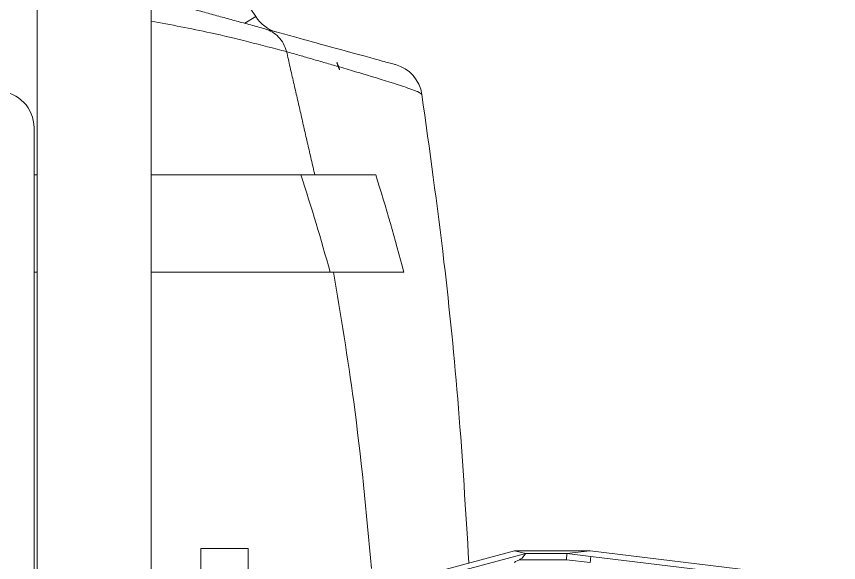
# Model space of a CAD drawing. Extents: x 12.1 to 108.7, y 1 to 80.4.
# Drawn here: x 105.33 to 106.685, y 33.091 to 33.991 of the extents above; entities that cross this region are included whole.
import ezdxf

# ---------------------------------------------------------------- set-up
doc = ezdxf.new("R2010")
doc.units = 0
doc.header["$MEASUREMENT"] = 0
doc.linetypes.add('SLD-Solid', pattern=[0])
doc.layers.add('OBJECT', color=7, linetype='CONTINUOUS')

msp = doc.modelspace()

# ---------------------------------------------------------------- linework, layer by layer
at = {"layer": 'OBJECT', "linetype": 'SLD-Solid', "lineweight": 15}
for p, q in [((105.3641, 40.196), (105.3641, 31.8434)), ((105.5521, 40.196), (105.5521, 31.8434)), ((105.7245, 33.991), (105.7066, 33.9797)), ((105.359, 33.8078), (105.359, 32.6769)), ((105.6338, 32.4011), (105.6338, 33.1144)), ((105.7118, 32.4011), (105.7118, 33.1144)), ((105.8674, 33.026), (106.1696, 33.1061)), ((105.8855, 33.0397), (106.151, 33.1109)), ((106.1511, 33.1108), (105.8855, 33.0397)), ((106.151, 33.1109), (106.276, 33.1109)), ((106.151, 33.1109), (106.151, 33.1109)), ((106.1512, 33.1108), (106.1511, 33.1108)), ((106.1512, 33.1108), (106.1698, 33.1062)), ((106.2756, 33.1108), (106.1512, 33.1108)), ((106.1696, 33.1061), (106.1698, 33.1062)), ((106.1698, 33.1062), (106.2375, 33.1062)), ((106.2368, 33.0962), (106.2374, 33.1062)), ((106.2375, 33.1062), (106.2374, 33.1062)), ((106.2374, 33.1062), (106.2769, 33.1014)), ((106.2375, 33.1062), (106.2756, 33.1108)), ((106.2761, 33.1109), (106.2756, 33.1108)), ((106.276, 33.1109), (106.2761, 33.1109)), ((106.5646, 33.0754), (106.2761, 33.1109)), ((106.2769, 33.1014), (106.6855, 33.0523)), ((106.2368, 33.0962), (106.1593, 33.0962)), ((106.276, 33.0914), (106.2368, 33.0962))]:
    msp.add_line(p, q, dxfattribs=at)
at = {"layer": 'OBJECT', "linetype": 'SLD-Solid', "lineweight": 15, "flags": 128}
msp.add_lwpolyline([(105.5521, 34.2411), (105.5847, 34.1969), (105.7245, 33.991)], dxfattribs=at)
at = {"layer": 'OBJECT', "linetype": 'SLD-Solid', "lineweight": 15}
for centre, radius, start, end in [((105.7752, 34.0231), 0.06, 212.3331, 254.6907), ((102.5868, 32.6769), 3.498, 20.5194, 20.7292), ((105.9391, 33.8538), 0.06, 8.524, 74.6907), ((105.299, 33.8078), 0.06, 0, 88), ((102.5868, 32.6769), 3.3804, 15.3177, 18.1498), ((102.5868, 32.6769), 3.4979, 14.7913, 17.5202)]:
    msp.add_arc(centre, radius, start, end, dxfattribs=at)
for centre, major_axis, ratio, start_param, end_param in [((106.2757, 33.0914), (0.00121, 0.00993), 0.026195, 4.718707, 6.230789), ((106.3355, 33.1397), (-0.1845, -0.0489), 0.05238, 5.968636, 6.269306)]:
    msp.add_ellipse(centre, major_axis=major_axis, ratio=ratio, start_param=start_param, end_param=end_param, dxfattribs=at)
for points, degree in [([(105.5521, 34.0219), (105.7397, 33.9706)], 1), ([(105.7754, 33.933), (105.7738, 33.9375), (105.7708, 33.9464), (105.7624, 33.9574), (105.7521, 33.9661), (105.7439, 33.9691), (105.7397, 33.9706)], 3), ([(105.8219, 33.7299), (105.7754, 33.933)], 1), ([(105.8605, 33.9085), (105.7754, 33.933)], 1), ([(105.8584, 33.915), (105.8611, 33.9083)], 1), ([(105.8629, 33.903), (105.8605, 33.9085)], 1), ([(105.8611, 33.9083), (105.8629, 33.903)], 1), ([(105.359, 33.7299), (105.3641, 33.7299)], 1), ([(105.5521, 33.7299), (105.799, 33.7299)], 1), ([(105.3641, 33.5699), (105.359, 33.5699)], 1), ([(105.8471, 33.5699), (105.5521, 33.5699)], 1), ([(105.7118, 33.1144), (105.6338, 33.1144)], 1), ([(106.151, 33.1109), (106.1511, 33.1108)], 1)]:
    msp.add_open_spline(points, degree=degree, dxfattribs=at)
for points, knots in [([(105.7754, 33.933), (105.7336, 33.9439), (105.6589, 33.9635), (105.5847, 33.9772), (105.5521, 33.9832)], [0, 0, 0, 0, 0.559878, 1, 1, 1, 1]), ([(105.7397, 33.9706), (105.7618, 33.9645), (105.8059, 33.9524), (105.8752, 33.9335), (105.9245, 33.92), (105.9511, 33.9127), (105.9537, 33.912), (105.9549, 33.9117)], [0, 0, 0, 0, 0.1508801, 0.3017793, 0.6118071, 0.8052855, 1, 1, 1, 1]), ([(105.8605, 33.9085), (105.8602, 33.9092), (105.8595, 33.9107), (105.8588, 33.9129), (105.8585, 33.9143), (105.8584, 33.9149), (105.8584, 33.915)], [0, 0, 0, 0, 0.3217413, 0.6457117, 0.9317671, 1, 1, 1, 1]), ([(105.9984, 33.8627), (105.997, 33.8639), (105.9942, 33.8663), (105.9687, 33.8756), (105.9265, 33.889), (105.8801, 33.9027), (105.8611, 33.9083)], [0, 0, 0, 0, 0.242263, 0.485939, 0.789784, 1, 1, 1, 1]), ([(105.9984, 33.8627), (106.0111, 33.7719), (106.0342, 33.6069), (106.0602, 33.3483), (106.0708, 33.1766), (106.076, 33.0908)], [0, 0, 0, 0, 0.3793076, 0.6897269, 1, 1, 1, 1]), ([(105.799, 33.7299), (105.8245, 33.7299), (105.8758, 33.7299), (105.9068, 33.7299), (105.9224, 33.7299)], [0, 0, 0, 0, 0.49725, 1, 1, 1, 1]), ([(105.9688, 33.5699), (105.9536, 33.5699), (105.923, 33.5699), (105.8725, 33.5699), (105.8471, 33.5699)], [0, 0, 0, 0, 0.497315, 1, 1, 1, 1]), ([(105.9156, 33.0819), (105.9069, 33.1738), (105.8914, 33.3383), (105.8646, 33.499), (105.8528, 33.5699)], [0, 0, 0, 0, 0.558806, 1, 1, 1, 1]), ([(106.1593, 33.0962), (106.1608, 33.097), (106.1634, 33.0983), (106.1659, 33.1014), (106.1675, 33.1039), (106.1686, 33.1055), (106.1693, 33.1059), (106.1696, 33.1061)], [0, 0, 0, 0, 0.281503, 0.477149, 0.672463, 0.878462, 1, 1, 1, 1])]:
    msp.add_open_spline(points, degree=3, knots=knots, dxfattribs=at)

doc.saveas('drawing.dxf')
